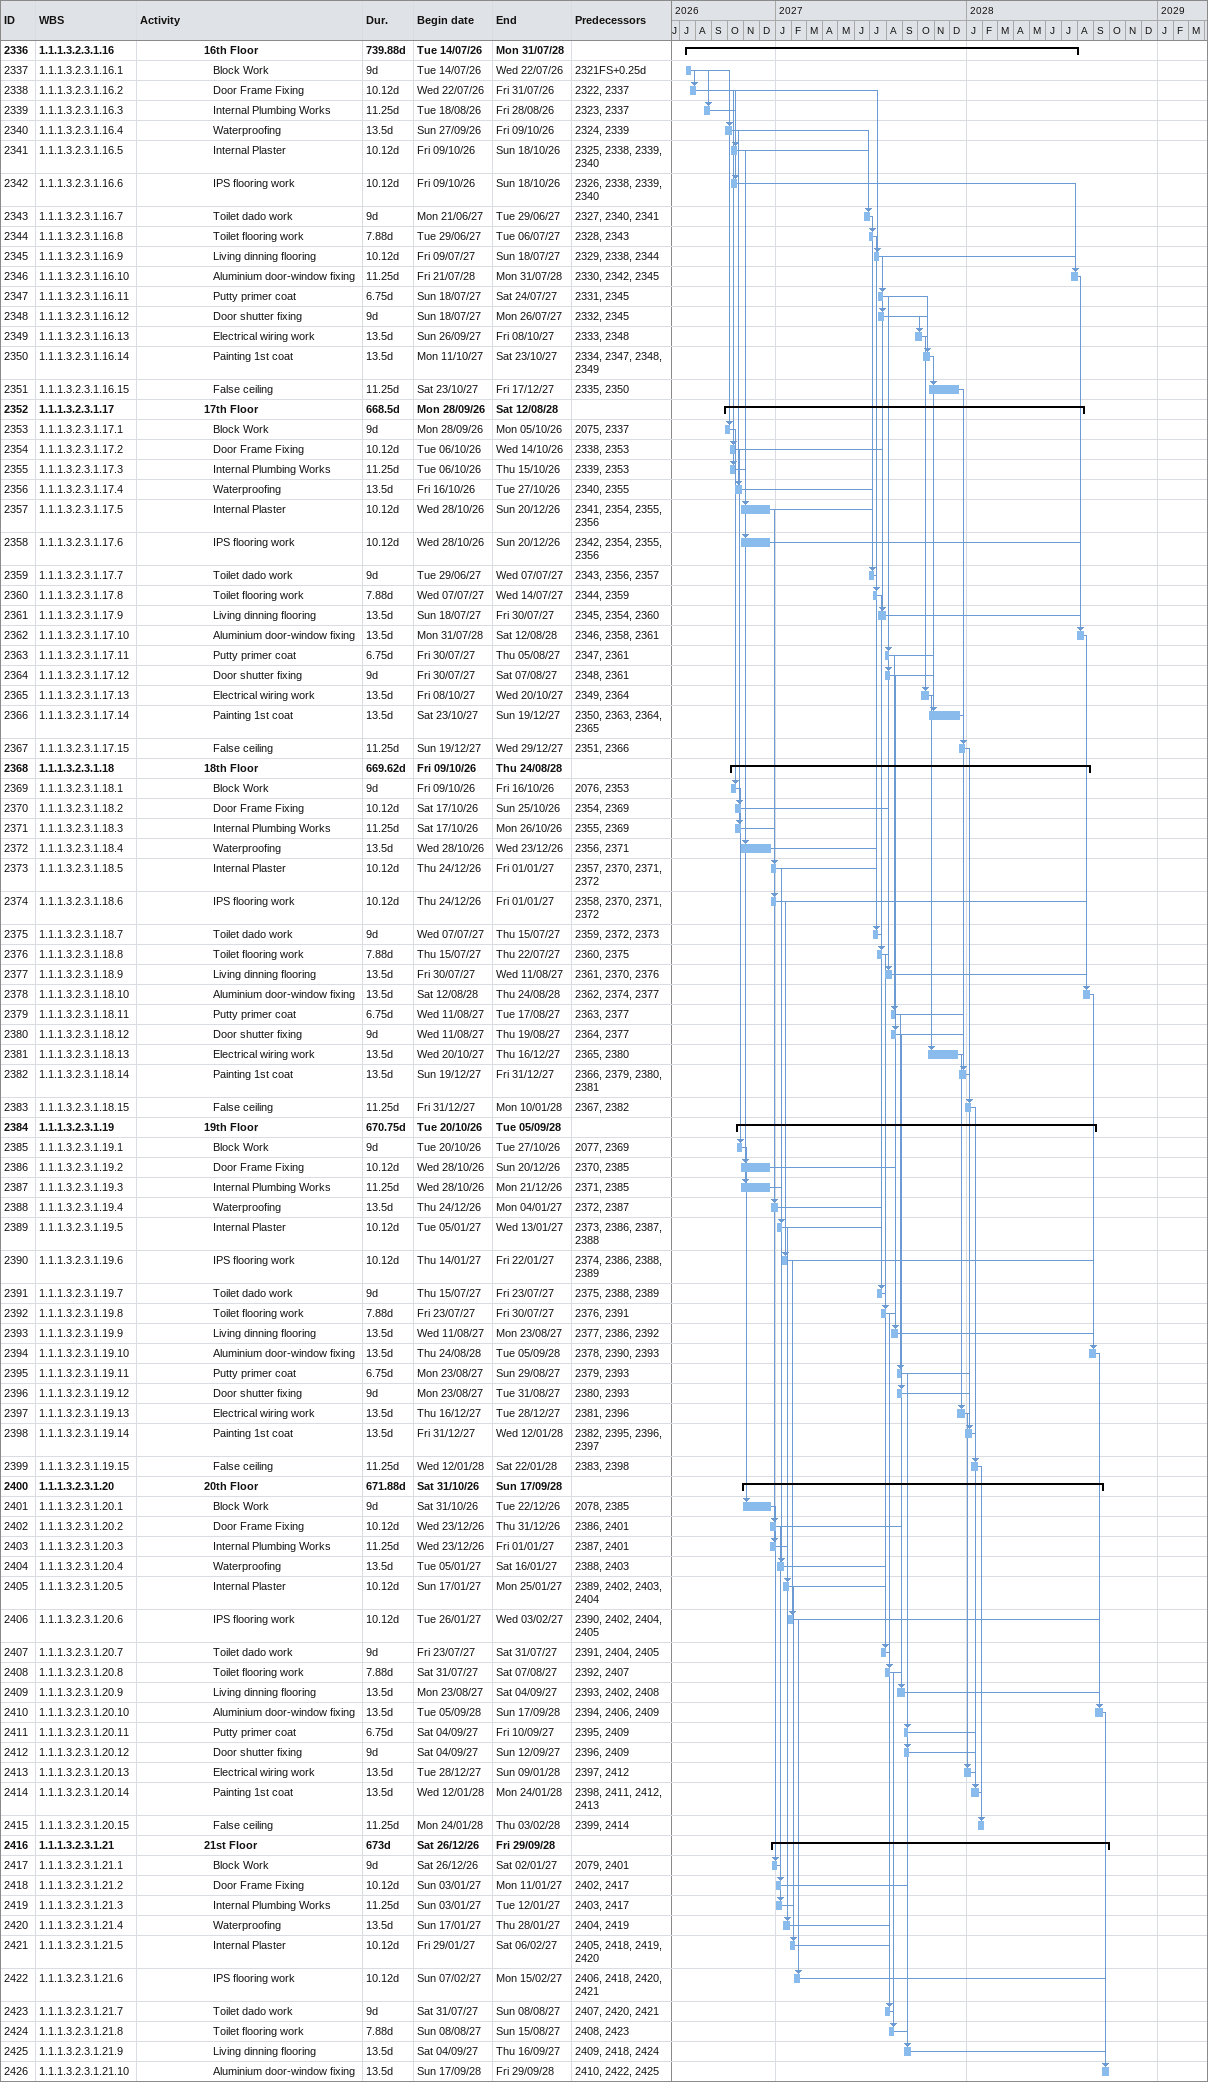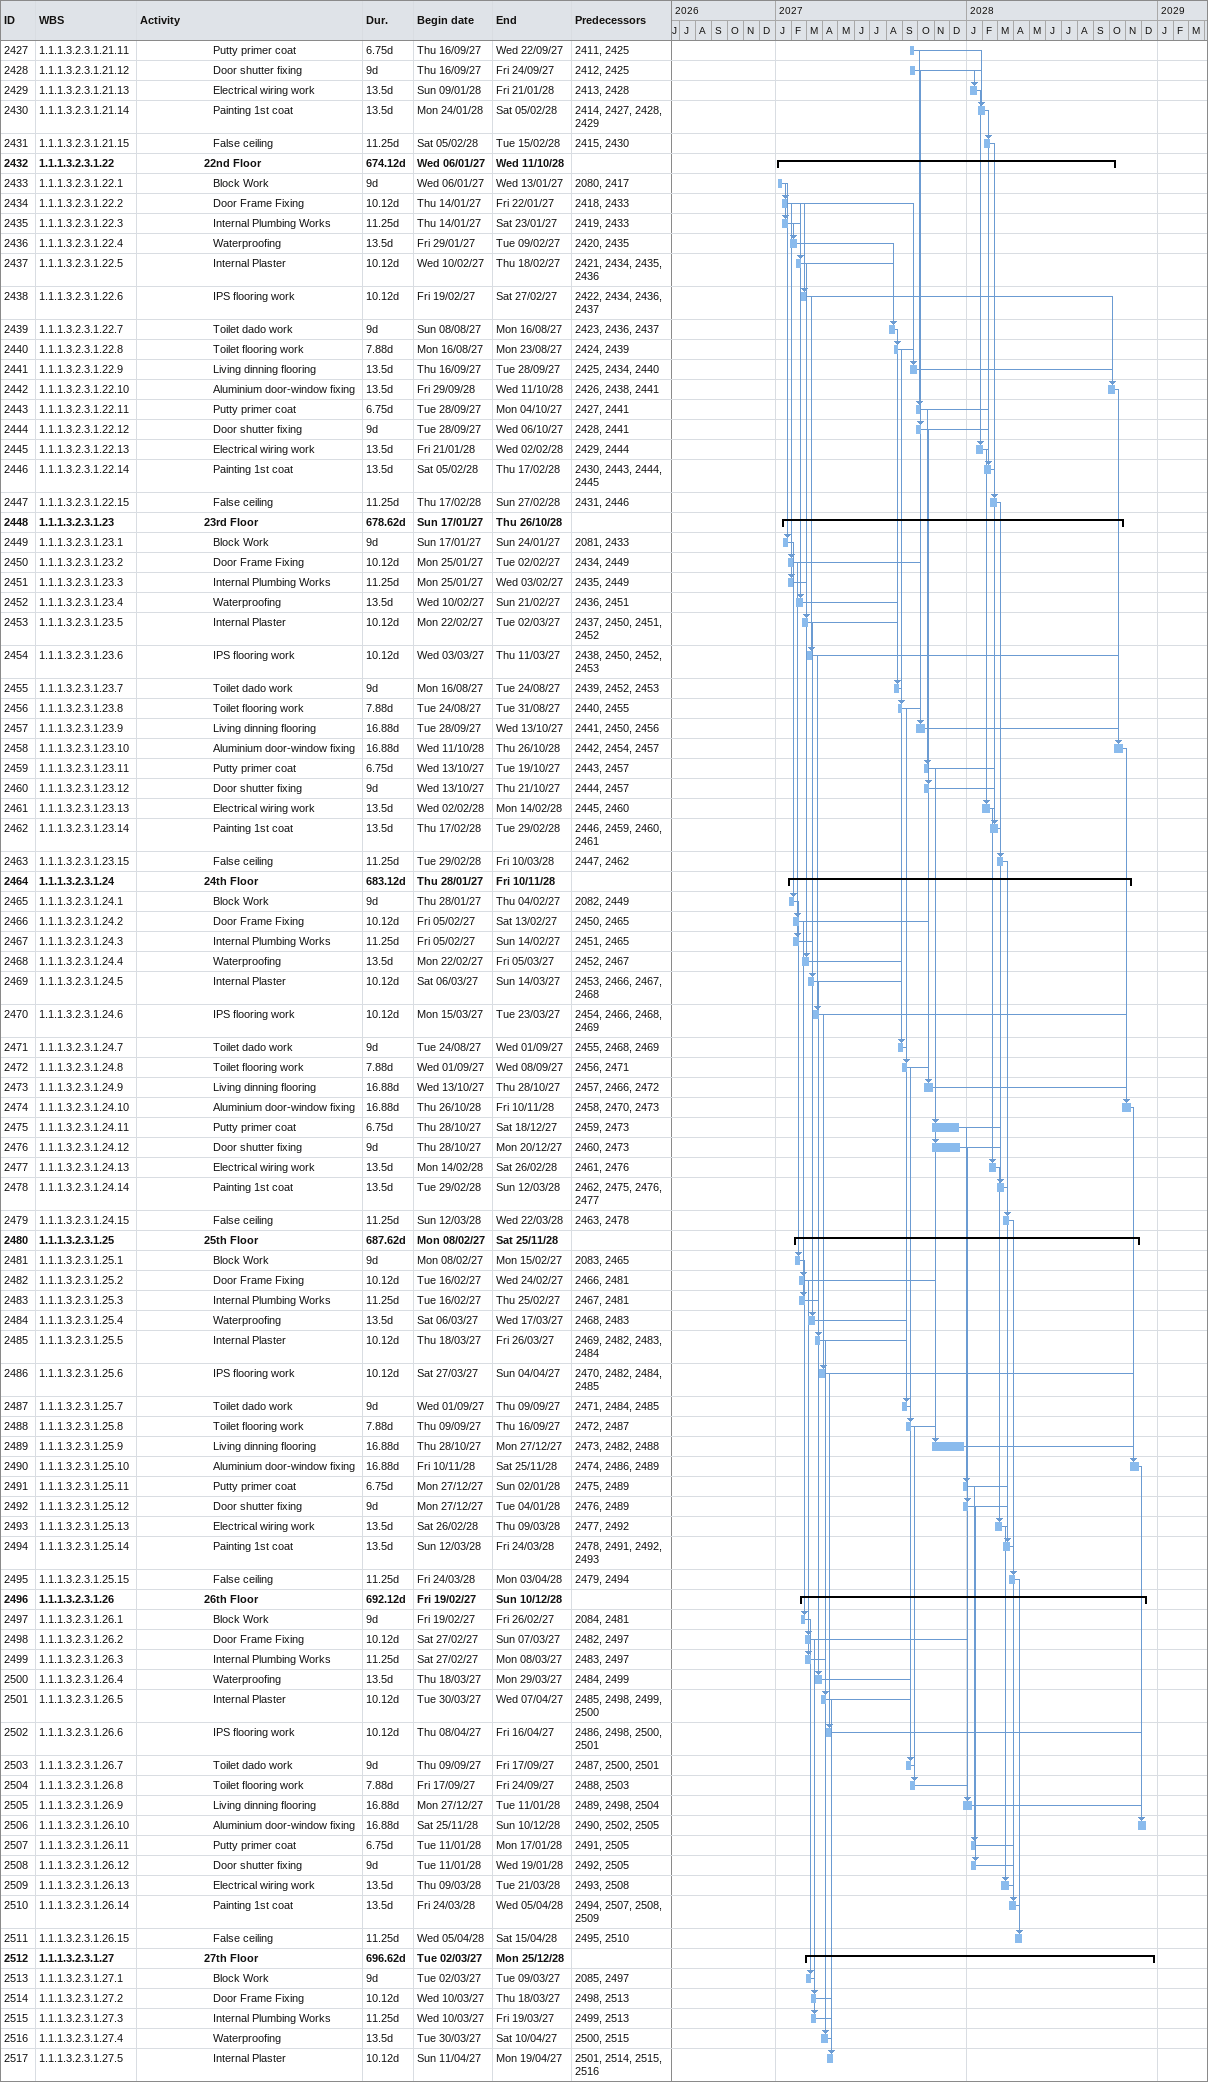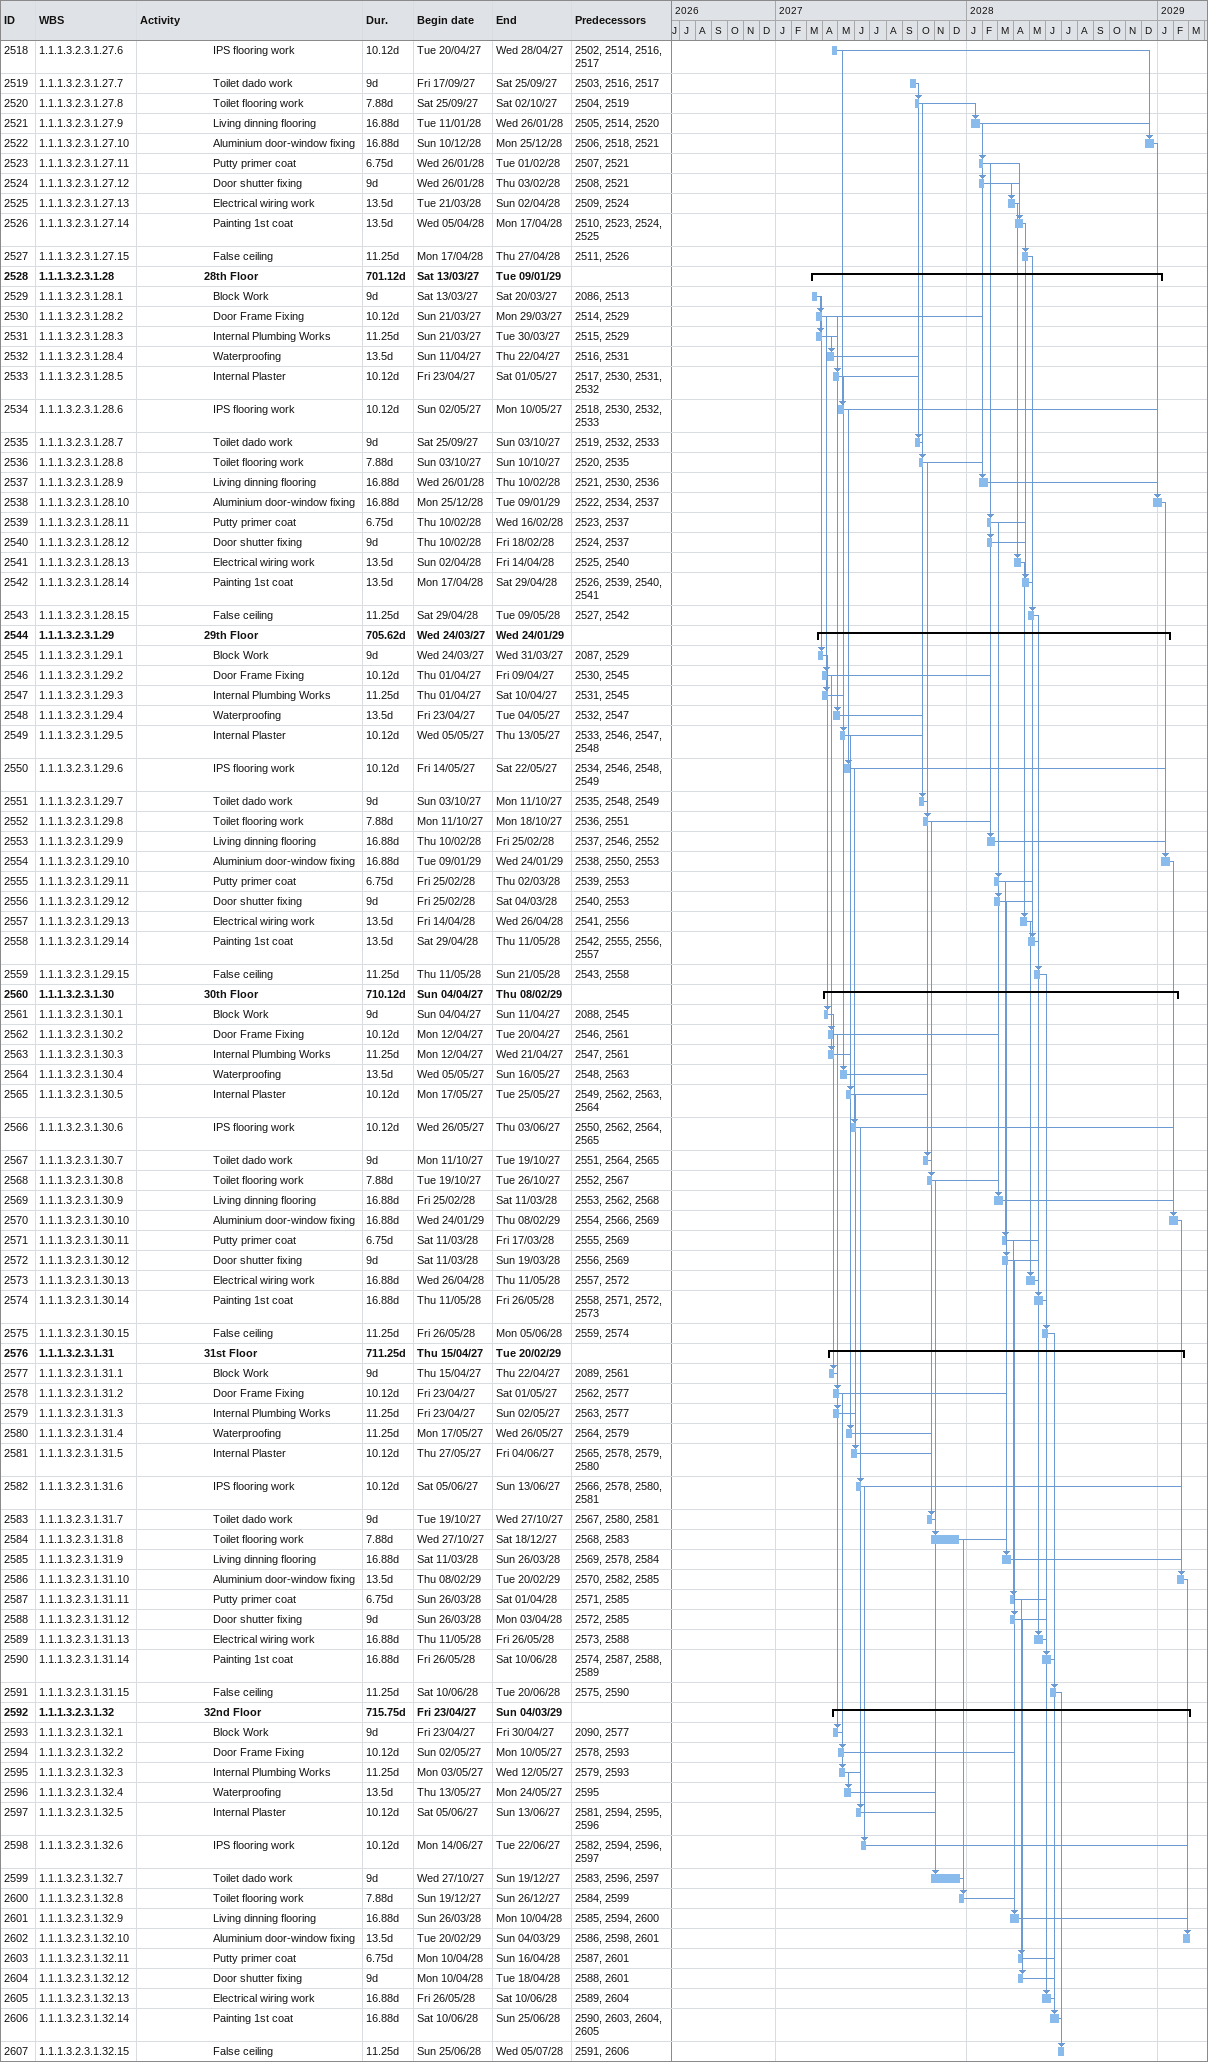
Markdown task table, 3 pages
| ID | WBS | Task | Duration | Start | Finish | Predecessors |
|---|---|---|---|---|---|---|
| 2336 | 1.1.1.3.2.3.1.16 | **16th Floor** | 739.88d | 2026-07-14 | 2028-07-31 |  |
| 2337 | 1.1.1.3.2.3.1.16.1 | Block Work | 9d | 2026-07-14 | 2026-07-22 | 2321FS+0.25d |
| 2338 | 1.1.1.3.2.3.1.16.2 | Door Frame Fixing | 10.12d | 2026-07-22 | 2026-07-31 | 2322, 2337 |
| 2339 | 1.1.1.3.2.3.1.16.3 | Internal Plumbing Works | 11.25d | 2026-08-18 | 2026-08-28 | 2323, 2337 |
| 2340 | 1.1.1.3.2.3.1.16.4 | Waterproofing | 13.5d | 2026-09-27 | 2026-10-09 | 2324, 2339 |
| 2341 | 1.1.1.3.2.3.1.16.5 | Internal Plaster | 10.12d | 2026-10-09 | 2026-10-18 | 2325, 2338, 2339, 2340 |
| 2342 | 1.1.1.3.2.3.1.16.6 | IPS flooring work | 10.12d | 2026-10-09 | 2026-10-18 | 2326, 2338, 2339, 2340 |
| 2343 | 1.1.1.3.2.3.1.16.7 | Toilet dado work | 9d | 2027-06-21 | 2027-06-29 | 2327, 2340, 2341 |
| 2344 | 1.1.1.3.2.3.1.16.8 | Toilet flooring work | 7.88d | 2027-06-29 | 2027-07-06 | 2328, 2343 |
| 2345 | 1.1.1.3.2.3.1.16.9 | Living dinning flooring | 10.12d | 2027-07-09 | 2027-07-18 | 2329, 2338, 2344 |
| 2346 | 1.1.1.3.2.3.1.16.10 | Aluminium door-window fixing | 11.25d | 2028-07-21 | 2028-07-31 | 2330, 2342, 2345 |
| 2347 | 1.1.1.3.2.3.1.16.11 | Putty primer coat | 6.75d | 2027-07-18 | 2027-07-24 | 2331, 2345 |
| 2348 | 1.1.1.3.2.3.1.16.12 | Door shutter fixing | 9d | 2027-07-18 | 2027-07-26 | 2332, 2345 |
| 2349 | 1.1.1.3.2.3.1.16.13 | Electrical wiring work | 13.5d | 2027-09-26 | 2027-10-08 | 2333, 2348 |
| 2350 | 1.1.1.3.2.3.1.16.14 | Painting 1st coat | 13.5d | 2027-10-11 | 2027-10-23 | 2334, 2347, 2348, 2349 |
| 2351 | 1.1.1.3.2.3.1.16.15 | False ceiling | 11.25d | 2027-10-23 | 2027-12-17 | 2335, 2350 |
| 2352 | 1.1.1.3.2.3.1.17 | **17th Floor** | 668.5d | 2026-09-28 | 2028-08-12 |  |
| 2353 | 1.1.1.3.2.3.1.17.1 | Block Work | 9d | 2026-09-28 | 2026-10-05 | 2075, 2337 |
| 2354 | 1.1.1.3.2.3.1.17.2 | Door Frame Fixing | 10.12d | 2026-10-06 | 2026-10-14 | 2338, 2353 |
| 2355 | 1.1.1.3.2.3.1.17.3 | Internal Plumbing Works | 11.25d | 2026-10-06 | 2026-10-15 | 2339, 2353 |
| 2356 | 1.1.1.3.2.3.1.17.4 | Waterproofing | 13.5d | 2026-10-16 | 2026-10-27 | 2340, 2355 |
| 2357 | 1.1.1.3.2.3.1.17.5 | Internal Plaster | 10.12d | 2026-10-28 | 2026-12-20 | 2341, 2354, 2355, 2356 |
| 2358 | 1.1.1.3.2.3.1.17.6 | IPS flooring work | 10.12d | 2026-10-28 | 2026-12-20 | 2342, 2354, 2355, 2356 |
| 2359 | 1.1.1.3.2.3.1.17.7 | Toilet dado work | 9d | 2027-06-29 | 2027-07-07 | 2343, 2356, 2357 |
| 2360 | 1.1.1.3.2.3.1.17.8 | Toilet flooring work | 7.88d | 2027-07-07 | 2027-07-14 | 2344, 2359 |
| 2361 | 1.1.1.3.2.3.1.17.9 | Living dinning flooring | 13.5d | 2027-07-18 | 2027-07-30 | 2345, 2354, 2360 |
| 2362 | 1.1.1.3.2.3.1.17.10 | Aluminium door-window fixing | 13.5d | 2028-07-31 | 2028-08-12 | 2346, 2358, 2361 |
| 2363 | 1.1.1.3.2.3.1.17.11 | Putty primer coat | 6.75d | 2027-07-30 | 2027-08-05 | 2347, 2361 |
| 2364 | 1.1.1.3.2.3.1.17.12 | Door shutter fixing | 9d | 2027-07-30 | 2027-08-07 | 2348, 2361 |
| 2365 | 1.1.1.3.2.3.1.17.13 | Electrical wiring work | 13.5d | 2027-10-08 | 2027-10-20 | 2349, 2364 |
| 2366 | 1.1.1.3.2.3.1.17.14 | Painting 1st coat | 13.5d | 2027-10-23 | 2027-12-19 | 2350, 2363, 2364, 2365 |
| 2367 | 1.1.1.3.2.3.1.17.15 | False ceiling | 11.25d | 2027-12-19 | 2027-12-29 | 2351, 2366 |
| 2368 | 1.1.1.3.2.3.1.18 | **18th Floor** | 669.62d | 2026-10-09 | 2028-08-24 |  |
| 2369 | 1.1.1.3.2.3.1.18.1 | Block Work | 9d | 2026-10-09 | 2026-10-16 | 2076, 2353 |
| 2370 | 1.1.1.3.2.3.1.18.2 | Door Frame Fixing | 10.12d | 2026-10-17 | 2026-10-25 | 2354, 2369 |
| 2371 | 1.1.1.3.2.3.1.18.3 | Internal Plumbing Works | 11.25d | 2026-10-17 | 2026-10-26 | 2355, 2369 |
| 2372 | 1.1.1.3.2.3.1.18.4 | Waterproofing | 13.5d | 2026-10-28 | 2026-12-23 | 2356, 2371 |
| 2373 | 1.1.1.3.2.3.1.18.5 | Internal Plaster | 10.12d | 2026-12-24 | 2027-01-01 | 2357, 2370, 2371, 2372 |
| 2374 | 1.1.1.3.2.3.1.18.6 | IPS flooring work | 10.12d | 2026-12-24 | 2027-01-01 | 2358, 2370, 2371, 2372 |
| 2375 | 1.1.1.3.2.3.1.18.7 | Toilet dado work | 9d | 2027-07-07 | 2027-07-15 | 2359, 2372, 2373 |
| 2376 | 1.1.1.3.2.3.1.18.8 | Toilet flooring work | 7.88d | 2027-07-15 | 2027-07-22 | 2360, 2375 |
| 2377 | 1.1.1.3.2.3.1.18.9 | Living dinning flooring | 13.5d | 2027-07-30 | 2027-08-11 | 2361, 2370, 2376 |
| 2378 | 1.1.1.3.2.3.1.18.10 | Aluminium door-window fixing | 13.5d | 2028-08-12 | 2028-08-24 | 2362, 2374, 2377 |
| 2379 | 1.1.1.3.2.3.1.18.11 | Putty primer coat | 6.75d | 2027-08-11 | 2027-08-17 | 2363, 2377 |
| 2380 | 1.1.1.3.2.3.1.18.12 | Door shutter fixing | 9d | 2027-08-11 | 2027-08-19 | 2364, 2377 |
| 2381 | 1.1.1.3.2.3.1.18.13 | Electrical wiring work | 13.5d | 2027-10-20 | 2027-12-16 | 2365, 2380 |
| 2382 | 1.1.1.3.2.3.1.18.14 | Painting 1st coat | 13.5d | 2027-12-19 | 2027-12-31 | 2366, 2379, 2380, 2381 |
| 2383 | 1.1.1.3.2.3.1.18.15 | False ceiling | 11.25d | 2027-12-31 | 2028-01-10 | 2367, 2382 |
| 2384 | 1.1.1.3.2.3.1.19 | **19th Floor** | 670.75d | 2026-10-20 | 2028-09-05 |  |
| 2385 | 1.1.1.3.2.3.1.19.1 | Block Work | 9d | 2026-10-20 | 2026-10-27 | 2077, 2369 |
| 2386 | 1.1.1.3.2.3.1.19.2 | Door Frame Fixing | 10.12d | 2026-10-28 | 2026-12-20 | 2370, 2385 |
| 2387 | 1.1.1.3.2.3.1.19.3 | Internal Plumbing Works | 11.25d | 2026-10-28 | 2026-12-21 | 2371, 2385 |
| 2388 | 1.1.1.3.2.3.1.19.4 | Waterproofing | 13.5d | 2026-12-24 | 2027-01-04 | 2372, 2387 |
| 2389 | 1.1.1.3.2.3.1.19.5 | Internal Plaster | 10.12d | 2027-01-05 | 2027-01-13 | 2373, 2386, 2387, 2388 |
| 2390 | 1.1.1.3.2.3.1.19.6 | IPS flooring work | 10.12d | 2027-01-14 | 2027-01-22 | 2374, 2386, 2388, 2389 |
| 2391 | 1.1.1.3.2.3.1.19.7 | Toilet dado work | 9d | 2027-07-15 | 2027-07-23 | 2375, 2388, 2389 |
| 2392 | 1.1.1.3.2.3.1.19.8 | Toilet flooring work | 7.88d | 2027-07-23 | 2027-07-30 | 2376, 2391 |
| 2393 | 1.1.1.3.2.3.1.19.9 | Living dinning flooring | 13.5d | 2027-08-11 | 2027-08-23 | 2377, 2386, 2392 |
| 2394 | 1.1.1.3.2.3.1.19.10 | Aluminium door-window fixing | 13.5d | 2028-08-24 | 2028-09-05 | 2378, 2390, 2393 |
| 2395 | 1.1.1.3.2.3.1.19.11 | Putty primer coat | 6.75d | 2027-08-23 | 2027-08-29 | 2379, 2393 |
| 2396 | 1.1.1.3.2.3.1.19.12 | Door shutter fixing | 9d | 2027-08-23 | 2027-08-31 | 2380, 2393 |
| 2397 | 1.1.1.3.2.3.1.19.13 | Electrical wiring work | 13.5d | 2027-12-16 | 2027-12-28 | 2381, 2396 |
| 2398 | 1.1.1.3.2.3.1.19.14 | Painting 1st coat | 13.5d | 2027-12-31 | 2028-01-12 | 2382, 2395, 2396, 2397 |
| 2399 | 1.1.1.3.2.3.1.19.15 | False ceiling | 11.25d | 2028-01-12 | 2028-01-22 | 2383, 2398 |
| 2400 | 1.1.1.3.2.3.1.20 | **20th Floor** | 671.88d | 2026-10-31 | 2028-09-17 |  |
| 2401 | 1.1.1.3.2.3.1.20.1 | Block Work | 9d | 2026-10-31 | 2026-12-22 | 2078, 2385 |
| 2402 | 1.1.1.3.2.3.1.20.2 | Door Frame Fixing | 10.12d | 2026-12-23 | 2026-12-31 | 2386, 2401 |
| 2403 | 1.1.1.3.2.3.1.20.3 | Internal Plumbing Works | 11.25d | 2026-12-23 | 2027-01-01 | 2387, 2401 |
| 2404 | 1.1.1.3.2.3.1.20.4 | Waterproofing | 13.5d | 2027-01-05 | 2027-01-16 | 2388, 2403 |
| 2405 | 1.1.1.3.2.3.1.20.5 | Internal Plaster | 10.12d | 2027-01-17 | 2027-01-25 | 2389, 2402, 2403, 2404 |
| 2406 | 1.1.1.3.2.3.1.20.6 | IPS flooring work | 10.12d | 2027-01-26 | 2027-02-03 | 2390, 2402, 2404, 2405 |
| 2407 | 1.1.1.3.2.3.1.20.7 | Toilet dado work | 9d | 2027-07-23 | 2027-07-31 | 2391, 2404, 2405 |
| 2408 | 1.1.1.3.2.3.1.20.8 | Toilet flooring work | 7.88d | 2027-07-31 | 2027-08-07 | 2392, 2407 |
| 2409 | 1.1.1.3.2.3.1.20.9 | Living dinning flooring | 13.5d | 2027-08-23 | 2027-09-04 | 2393, 2402, 2408 |
| 2410 | 1.1.1.3.2.3.1.20.10 | Aluminium door-window fixing | 13.5d | 2028-09-05 | 2028-09-17 | 2394, 2406, 2409 |
| 2411 | 1.1.1.3.2.3.1.20.11 | Putty primer coat | 6.75d | 2027-09-04 | 2027-09-10 | 2395, 2409 |
| 2412 | 1.1.1.3.2.3.1.20.12 | Door shutter fixing | 9d | 2027-09-04 | 2027-09-12 | 2396, 2409 |
| 2413 | 1.1.1.3.2.3.1.20.13 | Electrical wiring work | 13.5d | 2027-12-28 | 2028-01-09 | 2397, 2412 |
| 2414 | 1.1.1.3.2.3.1.20.14 | Painting 1st coat | 13.5d | 2028-01-12 | 2028-01-24 | 2398, 2411, 2412, 2413 |
| 2415 | 1.1.1.3.2.3.1.20.15 | False ceiling | 11.25d | 2028-01-24 | 2028-02-03 | 2399, 2414 |
| 2416 | 1.1.1.3.2.3.1.21 | **21st Floor** | 673d | 2026-12-26 | 2028-09-29 |  |
| 2417 | 1.1.1.3.2.3.1.21.1 | Block Work | 9d | 2026-12-26 | 2027-01-02 | 2079, 2401 |
| 2418 | 1.1.1.3.2.3.1.21.2 | Door Frame Fixing | 10.12d | 2027-01-03 | 2027-01-11 | 2402, 2417 |
| 2419 | 1.1.1.3.2.3.1.21.3 | Internal Plumbing Works | 11.25d | 2027-01-03 | 2027-01-12 | 2403, 2417 |
| 2420 | 1.1.1.3.2.3.1.21.4 | Waterproofing | 13.5d | 2027-01-17 | 2027-01-28 | 2404, 2419 |
| 2421 | 1.1.1.3.2.3.1.21.5 | Internal Plaster | 10.12d | 2027-01-29 | 2027-02-06 | 2405, 2418, 2419, 2420 |
| 2422 | 1.1.1.3.2.3.1.21.6 | IPS flooring work | 10.12d | 2027-02-07 | 2027-02-15 | 2406, 2418, 2420, 2421 |
| 2423 | 1.1.1.3.2.3.1.21.7 | Toilet dado work | 9d | 2027-07-31 | 2027-08-08 | 2407, 2420, 2421 |
| 2424 | 1.1.1.3.2.3.1.21.8 | Toilet flooring work | 7.88d | 2027-08-08 | 2027-08-15 | 2408, 2423 |
| 2425 | 1.1.1.3.2.3.1.21.9 | Living dinning flooring | 13.5d | 2027-09-04 | 2027-09-16 | 2409, 2418, 2424 |
| 2426 | 1.1.1.3.2.3.1.21.10 | Aluminium door-window fixing | 13.5d | 2028-09-17 | 2028-09-29 | 2410, 2422, 2425 |
| 2427 | 1.1.1.3.2.3.1.21.11 | Putty primer coat | 6.75d | 2027-09-16 | 2027-09-22 | 2411, 2425 |
| 2428 | 1.1.1.3.2.3.1.21.12 | Door shutter fixing | 9d | 2027-09-16 | 2027-09-24 | 2412, 2425 |
| 2429 | 1.1.1.3.2.3.1.21.13 | Electrical wiring work | 13.5d | 2028-01-09 | 2028-01-21 | 2413, 2428 |
| 2430 | 1.1.1.3.2.3.1.21.14 | Painting 1st coat | 13.5d | 2028-01-24 | 2028-02-05 | 2414, 2427, 2428, 2429 |
| 2431 | 1.1.1.3.2.3.1.21.15 | False ceiling | 11.25d | 2028-02-05 | 2028-02-15 | 2415, 2430 |
| 2432 | 1.1.1.3.2.3.1.22 | **22nd Floor** | 674.12d | 2027-01-06 | 2028-10-11 |  |
| 2433 | 1.1.1.3.2.3.1.22.1 | Block Work | 9d | 2027-01-06 | 2027-01-13 | 2080, 2417 |
| 2434 | 1.1.1.3.2.3.1.22.2 | Door Frame Fixing | 10.12d | 2027-01-14 | 2027-01-22 | 2418, 2433 |
| 2435 | 1.1.1.3.2.3.1.22.3 | Internal Plumbing Works | 11.25d | 2027-01-14 | 2027-01-23 | 2419, 2433 |
| 2436 | 1.1.1.3.2.3.1.22.4 | Waterproofing | 13.5d | 2027-01-29 | 2027-02-09 | 2420, 2435 |
| 2437 | 1.1.1.3.2.3.1.22.5 | Internal Plaster | 10.12d | 2027-02-10 | 2027-02-18 | 2421, 2434, 2435, 2436 |
| 2438 | 1.1.1.3.2.3.1.22.6 | IPS flooring work | 10.12d | 2027-02-19 | 2027-02-27 | 2422, 2434, 2436, 2437 |
| 2439 | 1.1.1.3.2.3.1.22.7 | Toilet dado work | 9d | 2027-08-08 | 2027-08-16 | 2423, 2436, 2437 |
| 2440 | 1.1.1.3.2.3.1.22.8 | Toilet flooring work | 7.88d | 2027-08-16 | 2027-08-23 | 2424, 2439 |
| 2441 | 1.1.1.3.2.3.1.22.9 | Living dinning flooring | 13.5d | 2027-09-16 | 2027-09-28 | 2425, 2434, 2440 |
| 2442 | 1.1.1.3.2.3.1.22.10 | Aluminium door-window fixing | 13.5d | 2028-09-29 | 2028-10-11 | 2426, 2438, 2441 |
| 2443 | 1.1.1.3.2.3.1.22.11 | Putty primer coat | 6.75d | 2027-09-28 | 2027-10-04 | 2427, 2441 |
| 2444 | 1.1.1.3.2.3.1.22.12 | Door shutter fixing | 9d | 2027-09-28 | 2027-10-06 | 2428, 2441 |
| 2445 | 1.1.1.3.2.3.1.22.13 | Electrical wiring work | 13.5d | 2028-01-21 | 2028-02-02 | 2429, 2444 |
| 2446 | 1.1.1.3.2.3.1.22.14 | Painting 1st coat | 13.5d | 2028-02-05 | 2028-02-17 | 2430, 2443, 2444, 2445 |
| 2447 | 1.1.1.3.2.3.1.22.15 | False ceiling | 11.25d | 2028-02-17 | 2028-02-27 | 2431, 2446 |
| 2448 | 1.1.1.3.2.3.1.23 | **23rd Floor** | 678.62d | 2027-01-17 | 2028-10-26 |  |
| 2449 | 1.1.1.3.2.3.1.23.1 | Block Work | 9d | 2027-01-17 | 2027-01-24 | 2081, 2433 |
| 2450 | 1.1.1.3.2.3.1.23.2 | Door Frame Fixing | 10.12d | 2027-01-25 | 2027-02-02 | 2434, 2449 |
| 2451 | 1.1.1.3.2.3.1.23.3 | Internal Plumbing Works | 11.25d | 2027-01-25 | 2027-02-03 | 2435, 2449 |
| 2452 | 1.1.1.3.2.3.1.23.4 | Waterproofing | 13.5d | 2027-02-10 | 2027-02-21 | 2436, 2451 |
| 2453 | 1.1.1.3.2.3.1.23.5 | Internal Plaster | 10.12d | 2027-02-22 | 2027-03-02 | 2437, 2450, 2451, 2452 |
| 2454 | 1.1.1.3.2.3.1.23.6 | IPS flooring work | 10.12d | 2027-03-03 | 2027-03-11 | 2438, 2450, 2452, 2453 |
| 2455 | 1.1.1.3.2.3.1.23.7 | Toilet dado work | 9d | 2027-08-16 | 2027-08-24 | 2439, 2452, 2453 |
| 2456 | 1.1.1.3.2.3.1.23.8 | Toilet flooring work | 7.88d | 2027-08-24 | 2027-08-31 | 2440, 2455 |
| 2457 | 1.1.1.3.2.3.1.23.9 | Living dinning flooring | 16.88d | 2027-09-28 | 2027-10-13 | 2441, 2450, 2456 |
| 2458 | 1.1.1.3.2.3.1.23.10 | Aluminium door-window fixing | 16.88d | 2028-10-11 | 2028-10-26 | 2442, 2454, 2457 |
| 2459 | 1.1.1.3.2.3.1.23.11 | Putty primer coat | 6.75d | 2027-10-13 | 2027-10-19 | 2443, 2457 |
| 2460 | 1.1.1.3.2.3.1.23.12 | Door shutter fixing | 9d | 2027-10-13 | 2027-10-21 | 2444, 2457 |
| 2461 | 1.1.1.3.2.3.1.23.13 | Electrical wiring work | 13.5d | 2028-02-02 | 2028-02-14 | 2445, 2460 |
| 2462 | 1.1.1.3.2.3.1.23.14 | Painting 1st coat | 13.5d | 2028-02-17 | 2028-02-29 | 2446, 2459, 2460, 2461 |
| 2463 | 1.1.1.3.2.3.1.23.15 | False ceiling | 11.25d | 2028-02-29 | 2028-03-10 | 2447, 2462 |
| 2464 | 1.1.1.3.2.3.1.24 | **24th Floor** | 683.12d | 2027-01-28 | 2028-11-10 |  |
| 2465 | 1.1.1.3.2.3.1.24.1 | Block Work | 9d | 2027-01-28 | 2027-02-04 | 2082, 2449 |
| 2466 | 1.1.1.3.2.3.1.24.2 | Door Frame Fixing | 10.12d | 2027-02-05 | 2027-02-13 | 2450, 2465 |
| 2467 | 1.1.1.3.2.3.1.24.3 | Internal Plumbing Works | 11.25d | 2027-02-05 | 2027-02-14 | 2451, 2465 |
| 2468 | 1.1.1.3.2.3.1.24.4 | Waterproofing | 13.5d | 2027-02-22 | 2027-03-05 | 2452, 2467 |
| 2469 | 1.1.1.3.2.3.1.24.5 | Internal Plaster | 10.12d | 2027-03-06 | 2027-03-14 | 2453, 2466, 2467, 2468 |
| 2470 | 1.1.1.3.2.3.1.24.6 | IPS flooring work | 10.12d | 2027-03-15 | 2027-03-23 | 2454, 2466, 2468, 2469 |
| 2471 | 1.1.1.3.2.3.1.24.7 | Toilet dado work | 9d | 2027-08-24 | 2027-09-01 | 2455, 2468, 2469 |
| 2472 | 1.1.1.3.2.3.1.24.8 | Toilet flooring work | 7.88d | 2027-09-01 | 2027-09-08 | 2456, 2471 |
| 2473 | 1.1.1.3.2.3.1.24.9 | Living dinning flooring | 16.88d | 2027-10-13 | 2027-10-28 | 2457, 2466, 2472 |
| 2474 | 1.1.1.3.2.3.1.24.10 | Aluminium door-window fixing | 16.88d | 2028-10-26 | 2028-11-10 | 2458, 2470, 2473 |
| 2475 | 1.1.1.3.2.3.1.24.11 | Putty primer coat | 6.75d | 2027-10-28 | 2027-12-18 | 2459, 2473 |
| 2476 | 1.1.1.3.2.3.1.24.12 | Door shutter fixing | 9d | 2027-10-28 | 2027-12-20 | 2460, 2473 |
| 2477 | 1.1.1.3.2.3.1.24.13 | Electrical wiring work | 13.5d | 2028-02-14 | 2028-02-26 | 2461, 2476 |
| 2478 | 1.1.1.3.2.3.1.24.14 | Painting 1st coat | 13.5d | 2028-02-29 | 2028-03-12 | 2462, 2475, 2476, 2477 |
| 2479 | 1.1.1.3.2.3.1.24.15 | False ceiling | 11.25d | 2028-03-12 | 2028-03-22 | 2463, 2478 |
| 2480 | 1.1.1.3.2.3.1.25 | **25th Floor** | 687.62d | 2027-02-08 | 2028-11-25 |  |
| 2481 | 1.1.1.3.2.3.1.25.1 | Block Work | 9d | 2027-02-08 | 2027-02-15 | 2083, 2465 |
| 2482 | 1.1.1.3.2.3.1.25.2 | Door Frame Fixing | 10.12d | 2027-02-16 | 2027-02-24 | 2466, 2481 |
| 2483 | 1.1.1.3.2.3.1.25.3 | Internal Plumbing Works | 11.25d | 2027-02-16 | 2027-02-25 | 2467, 2481 |
| 2484 | 1.1.1.3.2.3.1.25.4 | Waterproofing | 13.5d | 2027-03-06 | 2027-03-17 | 2468, 2483 |
| 2485 | 1.1.1.3.2.3.1.25.5 | Internal Plaster | 10.12d | 2027-03-18 | 2027-03-26 | 2469, 2482, 2483, 2484 |
| 2486 | 1.1.1.3.2.3.1.25.6 | IPS flooring work | 10.12d | 2027-03-27 | 2027-04-04 | 2470, 2482, 2484, 2485 |
| 2487 | 1.1.1.3.2.3.1.25.7 | Toilet dado work | 9d | 2027-09-01 | 2027-09-09 | 2471, 2484, 2485 |
| 2488 | 1.1.1.3.2.3.1.25.8 | Toilet flooring work | 7.88d | 2027-09-09 | 2027-09-16 | 2472, 2487 |
| 2489 | 1.1.1.3.2.3.1.25.9 | Living dinning flooring | 16.88d | 2027-10-28 | 2027-12-27 | 2473, 2482, 2488 |
| 2490 | 1.1.1.3.2.3.1.25.10 | Aluminium door-window fixing | 16.88d | 2028-11-10 | 2028-11-25 | 2474, 2486, 2489 |
| 2491 | 1.1.1.3.2.3.1.25.11 | Putty primer coat | 6.75d | 2027-12-27 | 2028-01-02 | 2475, 2489 |
| 2492 | 1.1.1.3.2.3.1.25.12 | Door shutter fixing | 9d | 2027-12-27 | 2028-01-04 | 2476, 2489 |
| 2493 | 1.1.1.3.2.3.1.25.13 | Electrical wiring work | 13.5d | 2028-02-26 | 2028-03-09 | 2477, 2492 |
| 2494 | 1.1.1.3.2.3.1.25.14 | Painting 1st coat | 13.5d | 2028-03-12 | 2028-03-24 | 2478, 2491, 2492, 2493 |
| 2495 | 1.1.1.3.2.3.1.25.15 | False ceiling | 11.25d | 2028-03-24 | 2028-04-03 | 2479, 2494 |
| 2496 | 1.1.1.3.2.3.1.26 | **26th Floor** | 692.12d | 2027-02-19 | 2028-12-10 |  |
| 2497 | 1.1.1.3.2.3.1.26.1 | Block Work | 9d | 2027-02-19 | 2027-02-26 | 2084, 2481 |
| 2498 | 1.1.1.3.2.3.1.26.2 | Door Frame Fixing | 10.12d | 2027-02-27 | 2027-03-07 | 2482, 2497 |
| 2499 | 1.1.1.3.2.3.1.26.3 | Internal Plumbing Works | 11.25d | 2027-02-27 | 2027-03-08 | 2483, 2497 |
| 2500 | 1.1.1.3.2.3.1.26.4 | Waterproofing | 13.5d | 2027-03-18 | 2027-03-29 | 2484, 2499 |
| 2501 | 1.1.1.3.2.3.1.26.5 | Internal Plaster | 10.12d | 2027-03-30 | 2027-04-07 | 2485, 2498, 2499, 2500 |
| 2502 | 1.1.1.3.2.3.1.26.6 | IPS flooring work | 10.12d | 2027-04-08 | 2027-04-16 | 2486, 2498, 2500, 2501 |
| 2503 | 1.1.1.3.2.3.1.26.7 | Toilet dado work | 9d | 2027-09-09 | 2027-09-17 | 2487, 2500, 2501 |
| 2504 | 1.1.1.3.2.3.1.26.8 | Toilet flooring work | 7.88d | 2027-09-17 | 2027-09-24 | 2488, 2503 |
| 2505 | 1.1.1.3.2.3.1.26.9 | Living dinning flooring | 16.88d | 2027-12-27 | 2028-01-11 | 2489, 2498, 2504 |
| 2506 | 1.1.1.3.2.3.1.26.10 | Aluminium door-window fixing | 16.88d | 2028-11-25 | 2028-12-10 | 2490, 2502, 2505 |
| 2507 | 1.1.1.3.2.3.1.26.11 | Putty primer coat | 6.75d | 2028-01-11 | 2028-01-17 | 2491, 2505 |
| 2508 | 1.1.1.3.2.3.1.26.12 | Door shutter fixing | 9d | 2028-01-11 | 2028-01-19 | 2492, 2505 |
| 2509 | 1.1.1.3.2.3.1.26.13 | Electrical wiring work | 13.5d | 2028-03-09 | 2028-03-21 | 2493, 2508 |
| 2510 | 1.1.1.3.2.3.1.26.14 | Painting 1st coat | 13.5d | 2028-03-24 | 2028-04-05 | 2494, 2507, 2508, 2509 |
| 2511 | 1.1.1.3.2.3.1.26.15 | False ceiling | 11.25d | 2028-04-05 | 2028-04-15 | 2495, 2510 |
| 2512 | 1.1.1.3.2.3.1.27 | **27th Floor** | 696.62d | 2027-03-02 | 2028-12-25 |  |
| 2513 | 1.1.1.3.2.3.1.27.1 | Block Work | 9d | 2027-03-02 | 2027-03-09 | 2085, 2497 |
| 2514 | 1.1.1.3.2.3.1.27.2 | Door Frame Fixing | 10.12d | 2027-03-10 | 2027-03-18 | 2498, 2513 |
| 2515 | 1.1.1.3.2.3.1.27.3 | Internal Plumbing Works | 11.25d | 2027-03-10 | 2027-03-19 | 2499, 2513 |
| 2516 | 1.1.1.3.2.3.1.27.4 | Waterproofing | 13.5d | 2027-03-30 | 2027-04-10 | 2500, 2515 |
| 2517 | 1.1.1.3.2.3.1.27.5 | Internal Plaster | 10.12d | 2027-04-11 | 2027-04-19 | 2501, 2514, 2515, 2516 |
| 2518 | 1.1.1.3.2.3.1.27.6 | IPS flooring work | 10.12d | 2027-04-20 | 2027-04-28 | 2502, 2514, 2516, 2517 |
| 2519 | 1.1.1.3.2.3.1.27.7 | Toilet dado work | 9d | 2027-09-17 | 2027-09-25 | 2503, 2516, 2517 |
| 2520 | 1.1.1.3.2.3.1.27.8 | Toilet flooring work | 7.88d | 2027-09-25 | 2027-10-02 | 2504, 2519 |
| 2521 | 1.1.1.3.2.3.1.27.9 | Living dinning flooring | 16.88d | 2028-01-11 | 2028-01-26 | 2505, 2514, 2520 |
| 2522 | 1.1.1.3.2.3.1.27.10 | Aluminium door-window fixing | 16.88d | 2028-12-10 | 2028-12-25 | 2506, 2518, 2521 |
| 2523 | 1.1.1.3.2.3.1.27.11 | Putty primer coat | 6.75d | 2028-01-26 | 2028-02-01 | 2507, 2521 |
| 2524 | 1.1.1.3.2.3.1.27.12 | Door shutter fixing | 9d | 2028-01-26 | 2028-02-03 | 2508, 2521 |
| 2525 | 1.1.1.3.2.3.1.27.13 | Electrical wiring work | 13.5d | 2028-03-21 | 2028-04-02 | 2509, 2524 |
| 2526 | 1.1.1.3.2.3.1.27.14 | Painting 1st coat | 13.5d | 2028-04-05 | 2028-04-17 | 2510, 2523, 2524, 2525 |
| 2527 | 1.1.1.3.2.3.1.27.15 | False ceiling | 11.25d | 2028-04-17 | 2028-04-27 | 2511, 2526 |
| 2528 | 1.1.1.3.2.3.1.28 | **28th Floor** | 701.12d | 2027-03-13 | 2029-01-09 |  |
| 2529 | 1.1.1.3.2.3.1.28.1 | Block Work | 9d | 2027-03-13 | 2027-03-20 | 2086, 2513 |
| 2530 | 1.1.1.3.2.3.1.28.2 | Door Frame Fixing | 10.12d | 2027-03-21 | 2027-03-29 | 2514, 2529 |
| 2531 | 1.1.1.3.2.3.1.28.3 | Internal Plumbing Works | 11.25d | 2027-03-21 | 2027-03-30 | 2515, 2529 |
| 2532 | 1.1.1.3.2.3.1.28.4 | Waterproofing | 13.5d | 2027-04-11 | 2027-04-22 | 2516, 2531 |
| 2533 | 1.1.1.3.2.3.1.28.5 | Internal Plaster | 10.12d | 2027-04-23 | 2027-05-01 | 2517, 2530, 2531, 2532 |
| 2534 | 1.1.1.3.2.3.1.28.6 | IPS flooring work | 10.12d | 2027-05-02 | 2027-05-10 | 2518, 2530, 2532, 2533 |
| 2535 | 1.1.1.3.2.3.1.28.7 | Toilet dado work | 9d | 2027-09-25 | 2027-10-03 | 2519, 2532, 2533 |
| 2536 | 1.1.1.3.2.3.1.28.8 | Toilet flooring work | 7.88d | 2027-10-03 | 2027-10-10 | 2520, 2535 |
| 2537 | 1.1.1.3.2.3.1.28.9 | Living dinning flooring | 16.88d | 2028-01-26 | 2028-02-10 | 2521, 2530, 2536 |
| 2538 | 1.1.1.3.2.3.1.28.10 | Aluminium door-window fixing | 16.88d | 2028-12-25 | 2029-01-09 | 2522, 2534, 2537 |
| 2539 | 1.1.1.3.2.3.1.28.11 | Putty primer coat | 6.75d | 2028-02-10 | 2028-02-16 | 2523, 2537 |
| 2540 | 1.1.1.3.2.3.1.28.12 | Door shutter fixing | 9d | 2028-02-10 | 2028-02-18 | 2524, 2537 |
| 2541 | 1.1.1.3.2.3.1.28.13 | Electrical wiring work | 13.5d | 2028-04-02 | 2028-04-14 | 2525, 2540 |
| 2542 | 1.1.1.3.2.3.1.28.14 | Painting 1st coat | 13.5d | 2028-04-17 | 2028-04-29 | 2526, 2539, 2540, 2541 |
| 2543 | 1.1.1.3.2.3.1.28.15 | False ceiling | 11.25d | 2028-04-29 | 2028-05-09 | 2527, 2542 |
| 2544 | 1.1.1.3.2.3.1.29 | **29th Floor** | 705.62d | 2027-03-24 | 2029-01-24 |  |
| 2545 | 1.1.1.3.2.3.1.29.1 | Block Work | 9d | 2027-03-24 | 2027-03-31 | 2087, 2529 |
| 2546 | 1.1.1.3.2.3.1.29.2 | Door Frame Fixing | 10.12d | 2027-04-01 | 2027-04-09 | 2530, 2545 |
| 2547 | 1.1.1.3.2.3.1.29.3 | Internal Plumbing Works | 11.25d | 2027-04-01 | 2027-04-10 | 2531, 2545 |
| 2548 | 1.1.1.3.2.3.1.29.4 | Waterproofing | 13.5d | 2027-04-23 | 2027-05-04 | 2532, 2547 |
| 2549 | 1.1.1.3.2.3.1.29.5 | Internal Plaster | 10.12d | 2027-05-05 | 2027-05-13 | 2533, 2546, 2547, 2548 |
| 2550 | 1.1.1.3.2.3.1.29.6 | IPS flooring work | 10.12d | 2027-05-14 | 2027-05-22 | 2534, 2546, 2548, 2549 |
| 2551 | 1.1.1.3.2.3.1.29.7 | Toilet dado work | 9d | 2027-10-03 | 2027-10-11 | 2535, 2548, 2549 |
| 2552 | 1.1.1.3.2.3.1.29.8 | Toilet flooring work | 7.88d | 2027-10-11 | 2027-10-18 | 2536, 2551 |
| 2553 | 1.1.1.3.2.3.1.29.9 | Living dinning flooring | 16.88d | 2028-02-10 | 2028-02-25 | 2537, 2546, 2552 |
| 2554 | 1.1.1.3.2.3.1.29.10 | Aluminium door-window fixing | 16.88d | 2029-01-09 | 2029-01-24 | 2538, 2550, 2553 |
| 2555 | 1.1.1.3.2.3.1.29.11 | Putty primer coat | 6.75d | 2028-02-25 | 2028-03-02 | 2539, 2553 |
| 2556 | 1.1.1.3.2.3.1.29.12 | Door shutter fixing | 9d | 2028-02-25 | 2028-03-04 | 2540, 2553 |
| 2557 | 1.1.1.3.2.3.1.29.13 | Electrical wiring work | 13.5d | 2028-04-14 | 2028-04-26 | 2541, 2556 |
| 2558 | 1.1.1.3.2.3.1.29.14 | Painting 1st coat | 13.5d | 2028-04-29 | 2028-05-11 | 2542, 2555, 2556, 2557 |
| 2559 | 1.1.1.3.2.3.1.29.15 | False ceiling | 11.25d | 2028-05-11 | 2028-05-21 | 2543, 2558 |
| 2560 | 1.1.1.3.2.3.1.30 | **30th Floor** | 710.12d | 2027-04-04 | 2029-02-08 |  |
| 2561 | 1.1.1.3.2.3.1.30.1 | Block Work | 9d | 2027-04-04 | 2027-04-11 | 2088, 2545 |
| 2562 | 1.1.1.3.2.3.1.30.2 | Door Frame Fixing | 10.12d | 2027-04-12 | 2027-04-20 | 2546, 2561 |
| 2563 | 1.1.1.3.2.3.1.30.3 | Internal Plumbing Works | 11.25d | 2027-04-12 | 2027-04-21 | 2547, 2561 |
| 2564 | 1.1.1.3.2.3.1.30.4 | Waterproofing | 13.5d | 2027-05-05 | 2027-05-16 | 2548, 2563 |
| 2565 | 1.1.1.3.2.3.1.30.5 | Internal Plaster | 10.12d | 2027-05-17 | 2027-05-25 | 2549, 2562, 2563, 2564 |
| 2566 | 1.1.1.3.2.3.1.30.6 | IPS flooring work | 10.12d | 2027-05-26 | 2027-06-03 | 2550, 2562, 2564, 2565 |
| 2567 | 1.1.1.3.2.3.1.30.7 | Toilet dado work | 9d | 2027-10-11 | 2027-10-19 | 2551, 2564, 2565 |
| 2568 | 1.1.1.3.2.3.1.30.8 | Toilet flooring work | 7.88d | 2027-10-19 | 2027-10-26 | 2552, 2567 |
| 2569 | 1.1.1.3.2.3.1.30.9 | Living dinning flooring | 16.88d | 2028-02-25 | 2028-03-11 | 2553, 2562, 2568 |
| 2570 | 1.1.1.3.2.3.1.30.10 | Aluminium door-window fixing | 16.88d | 2029-01-24 | 2029-02-08 | 2554, 2566, 2569 |
| 2571 | 1.1.1.3.2.3.1.30.11 | Putty primer coat | 6.75d | 2028-03-11 | 2028-03-17 | 2555, 2569 |
| 2572 | 1.1.1.3.2.3.1.30.12 | Door shutter fixing | 9d | 2028-03-11 | 2028-03-19 | 2556, 2569 |
| 2573 | 1.1.1.3.2.3.1.30.13 | Electrical wiring work | 16.88d | 2028-04-26 | 2028-05-11 | 2557, 2572 |
| 2574 | 1.1.1.3.2.3.1.30.14 | Painting 1st coat | 16.88d | 2028-05-11 | 2028-05-26 | 2558, 2571, 2572, 2573 |
| 2575 | 1.1.1.3.2.3.1.30.15 | False ceiling | 11.25d | 2028-05-26 | 2028-06-05 | 2559, 2574 |
| 2576 | 1.1.1.3.2.3.1.31 | **31st Floor** | 711.25d | 2027-04-15 | 2029-02-20 |  |
| 2577 | 1.1.1.3.2.3.1.31.1 | Block Work | 9d | 2027-04-15 | 2027-04-22 | 2089, 2561 |
| 2578 | 1.1.1.3.2.3.1.31.2 | Door Frame Fixing | 10.12d | 2027-04-23 | 2027-05-01 | 2562, 2577 |
| 2579 | 1.1.1.3.2.3.1.31.3 | Internal Plumbing Works | 11.25d | 2027-04-23 | 2027-05-02 | 2563, 2577 |
| 2580 | 1.1.1.3.2.3.1.31.4 | Waterproofing | 11.25d | 2027-05-17 | 2027-05-26 | 2564, 2579 |
| 2581 | 1.1.1.3.2.3.1.31.5 | Internal Plaster | 10.12d | 2027-05-27 | 2027-06-04 | 2565, 2578, 2579, 2580 |
| 2582 | 1.1.1.3.2.3.1.31.6 | IPS flooring work | 10.12d | 2027-06-05 | 2027-06-13 | 2566, 2578, 2580, 2581 |
| 2583 | 1.1.1.3.2.3.1.31.7 | Toilet dado work | 9d | 2027-10-19 | 2027-10-27 | 2567, 2580, 2581 |
| 2584 | 1.1.1.3.2.3.1.31.8 | Toilet flooring work | 7.88d | 2027-10-27 | 2027-12-18 | 2568, 2583 |
| 2585 | 1.1.1.3.2.3.1.31.9 | Living dinning flooring | 16.88d | 2028-03-11 | 2028-03-26 | 2569, 2578, 2584 |
| 2586 | 1.1.1.3.2.3.1.31.10 | Aluminium door-window fixing | 13.5d | 2029-02-08 | 2029-02-20 | 2570, 2582, 2585 |
| 2587 | 1.1.1.3.2.3.1.31.11 | Putty primer coat | 6.75d | 2028-03-26 | 2028-04-01 | 2571, 2585 |
| 2588 | 1.1.1.3.2.3.1.31.12 | Door shutter fixing | 9d | 2028-03-26 | 2028-04-03 | 2572, 2585 |
| 2589 | 1.1.1.3.2.3.1.31.13 | Electrical wiring work | 16.88d | 2028-05-11 | 2028-05-26 | 2573, 2588 |
| 2590 | 1.1.1.3.2.3.1.31.14 | Painting 1st coat | 16.88d | 2028-05-26 | 2028-06-10 | 2574, 2587, 2588, 2589 |
| 2591 | 1.1.1.3.2.3.1.31.15 | False ceiling | 11.25d | 2028-06-10 | 2028-06-20 | 2575, 2590 |
| 2592 | 1.1.1.3.2.3.1.32 | **32nd Floor** | 715.75d | 2027-04-23 | 2029-03-04 |  |
| 2593 | 1.1.1.3.2.3.1.32.1 | Block Work | 9d | 2027-04-23 | 2027-04-30 | 2090, 2577 |
| 2594 | 1.1.1.3.2.3.1.32.2 | Door Frame Fixing | 10.12d | 2027-05-02 | 2027-05-10 | 2578, 2593 |
| 2595 | 1.1.1.3.2.3.1.32.3 | Internal Plumbing Works | 11.25d | 2027-05-03 | 2027-05-12 | 2579, 2593 |
| 2596 | 1.1.1.3.2.3.1.32.4 | Waterproofing | 13.5d | 2027-05-13 | 2027-05-24 | 2595 |
| 2597 | 1.1.1.3.2.3.1.32.5 | Internal Plaster | 10.12d | 2027-06-05 | 2027-06-13 | 2581, 2594, 2595, 2596 |
| 2598 | 1.1.1.3.2.3.1.32.6 | IPS flooring work | 10.12d | 2027-06-14 | 2027-06-22 | 2582, 2594, 2596, 2597 |
| 2599 | 1.1.1.3.2.3.1.32.7 | Toilet dado work | 9d | 2027-10-27 | 2027-12-19 | 2583, 2596, 2597 |
| 2600 | 1.1.1.3.2.3.1.32.8 | Toilet flooring work | 7.88d | 2027-12-19 | 2027-12-26 | 2584, 2599 |
| 2601 | 1.1.1.3.2.3.1.32.9 | Living dinning flooring | 16.88d | 2028-03-26 | 2028-04-10 | 2585, 2594, 2600 |
| 2602 | 1.1.1.3.2.3.1.32.10 | Aluminium door-window fixing | 13.5d | 2029-02-20 | 2029-03-04 | 2586, 2598, 2601 |
| 2603 | 1.1.1.3.2.3.1.32.11 | Putty primer coat | 6.75d | 2028-04-10 | 2028-04-16 | 2587, 2601 |
| 2604 | 1.1.1.3.2.3.1.32.12 | Door shutter fixing | 9d | 2028-04-10 | 2028-04-18 | 2588, 2601 |
| 2605 | 1.1.1.3.2.3.1.32.13 | Electrical wiring work | 16.88d | 2028-05-26 | 2028-06-10 | 2589, 2604 |
| 2606 | 1.1.1.3.2.3.1.32.14 | Painting 1st coat | 16.88d | 2028-06-10 | 2028-06-25 | 2590, 2603, 2604, 2605 |
| 2607 | 1.1.1.3.2.3.1.32.15 | False ceiling | 11.25d | 2028-06-25 | 2028-07-05 | 2591, 2606 |
